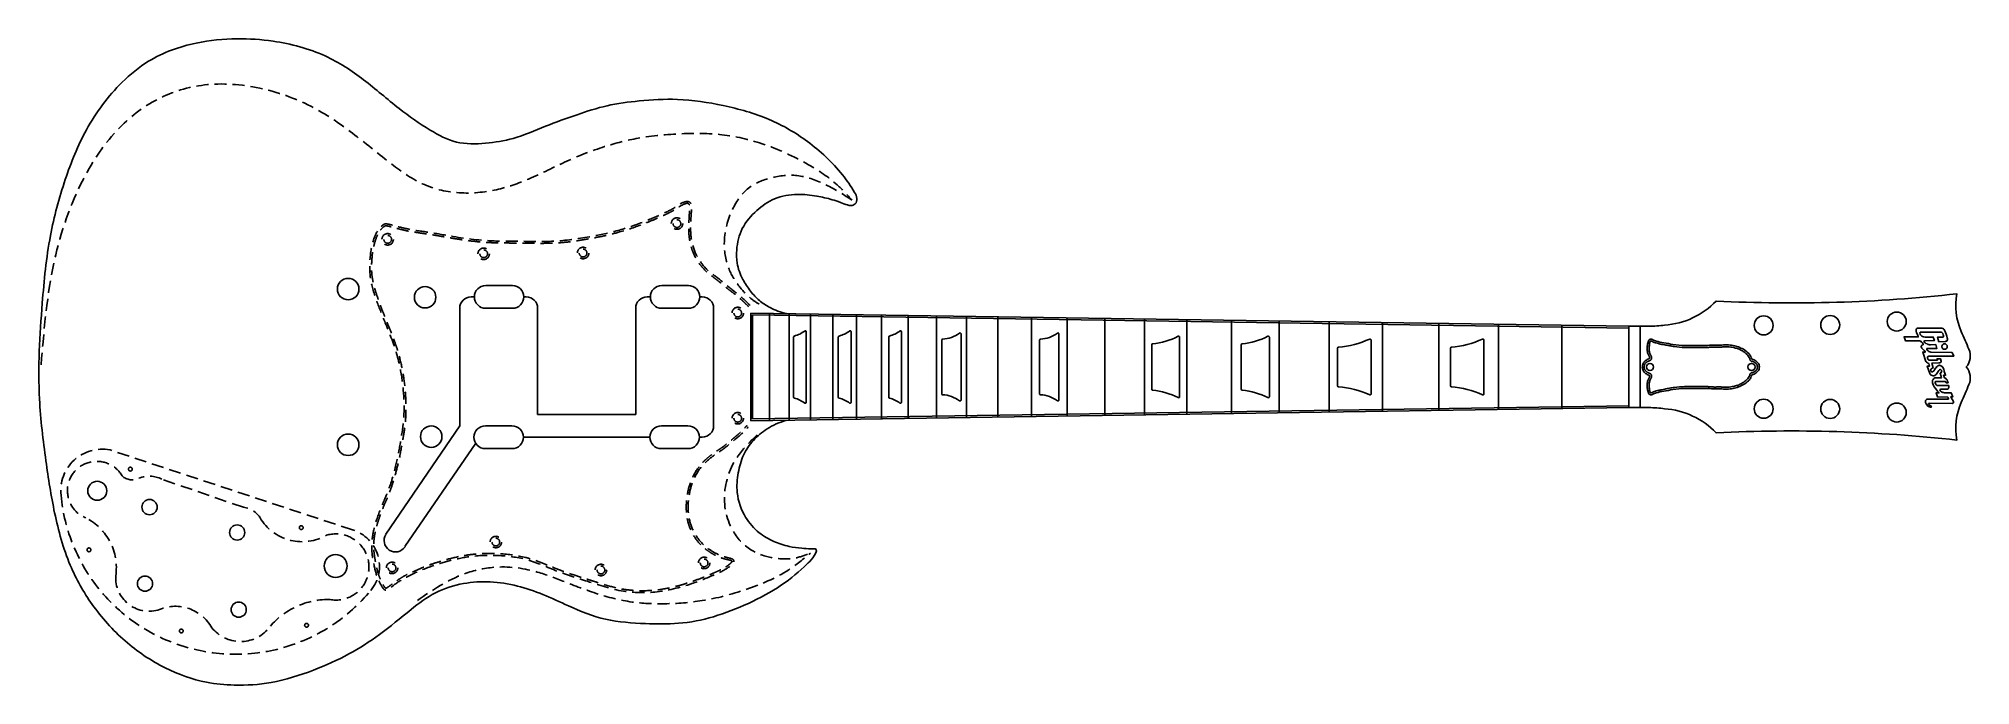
# Model space of a CAD drawing. Extents: x 34 to 1051, y 46 to 386.
import ezdxf

# ---------------------------------------------------------------- set-up
doc = ezdxf.new("R2010")
doc.units = 0
doc.linetypes.add('HIDDEN', pattern=[9.525, 6.35, -3.175])
doc.layers.get('0').update_dxf_attribs({"linetype": 'CONTINUOUS'})

msp = doc.modelspace()

# ---------------------------------------------------------------- linework, layer by layer
for p, q in [((283.4, 256.3), (269.4, 256.3)), ((376, 256.3), (362, 256.3)), ((255.7, 244.3), (255.7, 182.4)), ((263.4, 250.3), (261.7, 250.3)), ((263.4, 250.3), (263.4, 250.3)), ((283.4, 244.3), (269.4, 244.3)), ((290.7, 250.3), (289.4, 250.3)), ((296.7, 188.4), (296.7, 244.3)), ((348.3, 244.3), (348.3, 188.4)), ((356, 250.3), (354.3, 250.3)), ((356, 250.3), (356, 250.3)), ((376, 244.3), (362, 244.3)), ((383.3, 250.3), (382, 250.3)), ((389.3, 182.4), (389.3, 244.3)), ((870.9, 234.8), (408.8, 241.8)), ((408.8, 241.8), (408.8, 185)), ((870.9, 233.8), (409.8, 240.8)), ((409.8, 240.8), (409.8, 186)), ((418.7, 241.7), (418.7, 185.1)), ((429.1, 241.5), (429.1, 185.3)), ((440.3, 241.3), (440.3, 185.4)), ((452, 241.2), (452, 185.6)), ((464.5, 241), (464.5, 185.8)), ((477.7, 240.8), (477.7, 186)), ((491.7, 240.6), (491.7, 186.2)), ((506.6, 240.3), (506.6, 186.4)), ((522.3, 240.1), (522.3, 186.7)), ((538.9, 239.8), (538.9, 186.9)), ((556.6, 239.6), (556.6, 187.2)), ((575.3, 239.3), (575.3, 187.5)), ((595.1, 239), (595.1, 187.8)), ((616, 238.7), (616, 188.1)), ((638.3, 238.3), (638.3, 188.4)), ((661.8, 238), (661.8, 188.8)), ((686.8, 237.6), (686.8, 189.2)), ((713.2, 237.2), (713.2, 189.6)), ((741.2, 236.8), (741.2, 190)), ((770.9, 236.3), (770.9, 190.4)), ((802.3, 235.9), (802.3, 190.9)), ((835.6, 235.3), (835.6, 191.4)), ((870.9, 234.8), (870.9, 192)), ((876.9, 192), (876.9, 234.8)), ((431.4, 229.2), (431.4, 197.5)), ((438, 232), (438, 194.8)), ((454.9, 229.2), (454.9, 197.5)), ((461.6, 232), (461.6, 194.8)), ((481.4, 229.2), (481.4, 197.5)), ((488.1, 232), (488.1, 194.8)), ((509.3, 227.5), (509.3, 199.3)), ((519.5, 230.8), (519.5, 196)), ((560.8, 227.5), (560.8, 199.3)), ((571, 230.8), (571, 196)), ((619.8, 225.1), (619.8, 201.7)), ((634.5, 229.1), (634.5, 197.7)), ((666.9, 225.1), (666.9, 201.7)), ((681.7, 229.1), (681.7, 197.7)), ((735.2, 227.6), (735.2, 199.2)), ((794.6, 227.6), (794.6, 199.2)), ((717.6, 223.3), (717.6, 203.5)), ((777, 223.3), (777, 203.5)), ((348.3, 188.4), (296.7, 188.4)), ((408.8, 185), (870.9, 192)), ((409.8, 186), (870.9, 193)), ((255.7, 182.4), (216.8, 125.3)), ((264.1, 173.3), (226.9, 118.8)), ((263.2, 176.4), (263.2, 176.4)), ((269.2, 182.4), (283.2, 182.4)), ((289.2, 176.4), (355.8, 176.4)), ((289.2, 176.4), (290.7, 176.4)), ((355.8, 176.4), (355.8, 176.4)), ((355.8, 176.4), (355.8, 176.4)), ((361.8, 182.4), (375.8, 182.4)), ((381.8, 176.4), (383.3, 176.4)), ((269.2, 170.4), (283.2, 170.4)), ((361.8, 170.4), (375.8, 170.4)), ((218.6, 117), (218.6, 117))]:
    msp.add_line(p, q)
at = {"color": 9, "linetype": 'HIDDEN'}
msp.add_line((408.8, 186), (408.8, 240.8), dxfattribs=at)
msp.add_lwpolyline([(870.9, 234.8), (870.9, 213.4), (870.9, 192), (881.3, 192, -0.029992), (889.7, 191.4, -0.185892), (916.8, 178.7, -0.040005), (1043.5, 174.9, -0.147307), (1045.7, 194.7, 0.003162), (1049.8, 204.1, 0.287167), (1048.4, 213.4, 0.287167), (1049.8, 222.7, 0.003162), (1045.7, 232.1, -0.147307), (1043.5, 251.9, -0.040005), (916.8, 248.1, -0.185892), (889.7, 235.4, -0.029992), (881.3, 234.8)], format="xyb", close=True)
for points in [[(1022.8, 233.8), (1035.6, 233.8), (1036, 233.6), (1036.4, 233.4), (1036.7, 233.1), (1037, 232.7), (1037.5, 231.6), (1037.9, 230.6), (1038.2, 229.7), (1038.4, 228.7), (1038.5, 228.2), (1038.5, 227.8), (1038.4, 227.3), (1038.1, 226.9), (1037.9, 226.9), (1037.5, 226.8), (1034, 226.7), (1033.3, 229.1), (1035.7, 229.1), (1036, 229.1), (1036.2, 229.1), (1036.3, 229.2), (1036.4, 229.3), (1036.5, 229.6), (1036.4, 229.8), (1036.3, 230.4), (1036, 231), (1035.8, 231.4), (1035.6, 231.6), (1035.3, 231.7), (1035.1, 231.8), (1024.5, 231.8), (1024.3, 231.8), (1024.1, 231.6), (1024, 231.4), (1024, 231.3), (1024.1, 230.7), (1024.3, 230.3), (1024.6, 229.9), (1025, 229.6), (1025.4, 229.4), (1025.9, 229.3), (1026.7, 229.1), (1027.6, 229.1), (1031, 229.1), (1031.6, 227.3), (1026.7, 227.2), (1026.5, 227.2), (1026.4, 227.1), (1026.2, 227), (1026.2, 226.9), (1026.3, 226.5), (1026.7, 226.1), (1027.1, 225.8), (1027.9, 225.5), (1028.2, 225.3), (1028.7, 225.2), (1029.1, 225.1), (1029.6, 225.1), (1032.3, 225.2), (1033, 223.2), (1028.1, 223.2), (1027.9, 223.2), (1027.7, 223.1), (1027.6, 223), (1027.6, 222.8), (1027.6, 222.5), (1027.9, 222.2), (1028.3, 221.9), (1028.7, 221.5), (1029.3, 221.3), (1029.8, 221.2), (1040.9, 221.1), (1041.8, 219), (1028.5, 219), (1028.4, 218.9), (1028.2, 218.9), (1028.1, 218.8), (1028, 218.7), (1028, 218.4), (1028, 218), (1028.2, 217.6), (1028.4, 217.3), (1028.6, 217.1), (1028.9, 217), (1032.9, 217), (1033.2, 217), (1033.3, 217.2), (1033.2, 217.4), (1033, 217.7), (1034.8, 217.7), (1035.2, 216.5), (1035.2, 216.3), (1035.2, 216.1), (1035.1, 215.9), (1034.9, 215.8), (1034.4, 215.6), (1034, 215.5), (1030.3, 215.4), (1030.9, 212.9), (1030.5, 212.8), (1030.1, 212.5), (1029.9, 212.4), (1029.8, 212.2), (1029.7, 212), (1029.7, 211.6), (1029.8, 211.3), (1030, 211), (1030.2, 210.9), (1030.3, 210.8), (1030.6, 210.8), (1030.7, 210.9), (1031.1, 211.1), (1031.3, 211.2), (1031.7, 211.9), (1032.2, 212.7), (1032.5, 213), (1032.8, 213.4), (1033.1, 213.7), (1033.4, 214), (1033.8, 214.1), (1034, 214.2), (1034.3, 214.3), (1034.6, 214.2), (1035.1, 214), (1035.7, 213.7), (1036.1, 213.2), (1036.4, 212.6), (1036.6, 212), (1036.7, 211.3), (1036.7, 210.7), (1037, 210.7), (1037.5, 209), (1036.5, 209), (1036.9, 207.6), (1037.4, 207.5), (1037.7, 207.2), (1038, 206.9), (1038.3, 206.7), (1038.6, 205.9), (1038.8, 205.1), (1037.9, 205.1), (1037.7, 205.4), (1037.6, 205.6), (1037.4, 205.8), (1037.2, 205.8), (1032.8, 205.8), (1032.5, 205.8), (1032.4, 205.8), (1032.2, 205.7), (1032.1, 205.5), (1032.1, 205.2), (1032.1, 204.8), (1032.3, 204.4), (1032.5, 204), (1032.8, 203.8), (1033, 203.7), (1039.2, 203.6), (1039.2, 203.1), (1039.2, 202.4), (1039, 202.2), (1038.8, 201.9), (1038.6, 201.7), (1038.2, 201.7), (1034.8, 201.7), (1034.7, 201.6), (1034.6, 201.6), (1034.5, 201.4), (1034.5, 201.3), (1034.6, 201), (1034.8, 200.7), (1035.3, 200.3), (1036, 200), (1036.4, 199.9), (1036.9, 199.8), (1037.4, 199.7), (1037.9, 199.7), (1040.5, 199.7), (1041.3, 197.6), (1040.2, 197.6), (1040.8, 196.6), (1041.5, 195.5), (1041.7, 195.1), (1041.8, 194.6), (1041.7, 194.5), (1041.5, 194.3), (1041.3, 194.3), (1041, 194.2), (1029.1, 194.3), (1028.8, 194.2), (1028.6, 194.1), (1028.5, 193.9), (1028.6, 193.7), (1028.8, 193.5), (1029.1, 193.3), (1029.4, 193.1), (1029.8, 193), (1030.1, 192.3), (1029.6, 192.3), (1029.1, 192.4), (1028.6, 192.6), (1028.2, 192.8), (1027.9, 193.2), (1027.6, 193.5), (1027.3, 193.9), (1027.1, 194.3), (1027, 194.7), (1026.9, 195.1), (1026.9, 195.4), (1027, 195.7), (1027.2, 196), (1027.5, 196.2), (1027.9, 196.4), (1028.3, 196.4), (1038.1, 196.4), (1038.6, 196.4), (1038.8, 196.4), (1039, 196.5), (1039.1, 196.7), (1038.9, 197.1), (1038.7, 197.5), (1033.2, 197.6), (1032.5, 199.7), (1034.1, 199.7), (1033.2, 200.6), (1032.3, 201.8), (1031.5, 202.9), (1031, 204), (1030.8, 204.5), (1030.7, 205.1), (1030.7, 205.7), (1030.7, 206.4), (1030.9, 206.8), (1031.2, 207.2), (1031.5, 207.4), (1031.6, 207.6), (1032, 207.6), (1032.2, 207.6), (1035.3, 207.6), (1034.6, 210.1), (1034.8, 210.3), (1035.2, 210.4), (1035.3, 210.7), (1035.4, 211), (1035.5, 211.3), (1035.4, 211.6), (1035.2, 211.7), (1035, 211.9), (1034.8, 212), (1034.5, 212), (1034.3, 211.9), (1034, 211.6), (1032.5, 209.4), (1032.1, 209), (1031.8, 208.9), (1031.4, 208.8), (1031, 208.8), (1030.5, 208.9), (1030, 209), (1029.8, 209.1), (1029.5, 209.4), (1029.4, 209.6), (1029.2, 209.9), (1027.9, 213.9), (1029.1, 213.9), (1028.7, 215.2), (1028.2, 215.4), (1027.8, 215.7), (1027.5, 215.9), (1027.1, 216.3), (1025.5, 221.2), (1026.7, 221.2), (1026.8, 221.2), (1026.8, 221.4), (1026.7, 221.5), (1026.7, 221.7), (1026.2, 222.1), (1025.8, 222.6), (1025.4, 223), (1025, 223.3), (1024.8, 223.7), (1024.6, 224), (1024.6, 224.2), (1024.6, 224.3), (1024.7, 224.4), (1024.8, 224.6), (1025.1, 224.8), (1025.7, 225), (1025.8, 225.1), (1025.8, 225.1), (1025.8, 225.2), (1025.8, 225.4), (1025.6, 225.7), (1025.3, 226.1), (1024.9, 226.5), (1024.5, 226.9), (1024.1, 227), (1023.9, 227.1), (1016.5, 227.1), (1015.7, 229.3), (1023.1, 229.2), (1023.1, 229.3), (1023.1, 229.5), (1023.1, 229.7), (1022.9, 230), (1022.5, 230.8), (1022.2, 231.4), (1022, 232.2), (1022, 232.8), (1022, 233.2), (1022.2, 233.5), (1022.3, 233.6), (1022.4, 233.7), (1022.7, 233.8), (1022.8, 233.8)], [(1035.6, 224.2), (1035.6, 223.9), (1035.7, 223.6), (1035.8, 223.3), (1036, 223.2), (1036.1, 223), (1036.4, 222.8), (1036.7, 222.8), (1037, 222.8), (1037.3, 222.8), (1037.5, 222.8), (1037.8, 223), (1038, 223.2), (1038.2, 223.3), (1038.3, 223.6), (1038.4, 223.9), (1038.4, 224.2), (1038.4, 224.4), (1038.3, 224.7), (1038.2, 224.9), (1038, 225.1), (1037.8, 225.3), (1037.5, 225.5), (1037.3, 225.5), (1037, 225.5), (1036.7, 225.5), (1036.4, 225.5), (1036.1, 225.3), (1036, 225.1), (1035.8, 224.9), (1035.7, 224.7), (1035.6, 224.4), (1035.6, 224.2), (1035.6, 224.2)]]:
    msp.add_lwpolyline(points)
for points in [[(208.9, 95.7, 0.533871), (199.3, 127.6), (71.7, 169.7, 0.505036), (45.9, 145.8, 0.66962)], [(74.7, 103.4, 0.507994), (96.8, 85.3, -0.381709), (124.7, 76.9, 0.472781), (154.3, 74.8, -0.23395), (186.9, 91, 1.281917), (185.6, 124.8, -0.394447), (151.3, 132.9, 0.256175), (141.9, 139.5), (98.9, 154.3, 0.221133), (86.9, 154.8, -0.320161), (78.1, 156, 1.4024), (59, 133.9, -0.321891)]]:
    msp.add_lwpolyline(points, format="xyb", close=True, dxfattribs=at)
for centre, radius in [((370, 288.9), 3.02), ((370, 288.9), 2.02), ((217.8, 280.6), 3.02), ((217.8, 280.6), 2.02), ((268.3, 273), 3.02), ((268.3, 273), 2.02), ((320.6, 273.4), 3.02), ((320.6, 273.4), 2.02), ((402, 241.8), 3.02), ((402, 241.8), 2.02), ((402, 186.4), 3.02), ((402, 186.4), 2.02), ((82.4, 159.6), 1), ((172.3, 128.8), 1), ((274.7, 121.2), 3.02), ((274.7, 121.2), 2.02), ((60.6, 117.1), 1), ((384.3, 110.2), 3.02), ((384.3, 110.2), 2.02), ((220.1, 107.6), 3.02), ((220.1, 107.6), 2.02), ((330, 106.5), 3.02), ((330, 106.5), 2.02), ((109.2, 74.4), 1), ((175.1, 77.4), 1)]:
    msp.add_circle(centre, radius, dxfattribs=at)
for centre, radius in [((197, 254.4), 5.65), ((237.5, 250.1), 5.65), ((941.8, 235.3), 5), ((976.8, 235.5), 5), ((1011.8, 237.3), 5), ((882, 213.4), 1.87), ((935.4, 213.4), 1.87), ((941.8, 191.4), 5), ((976.8, 191.3), 5), ((1011.8, 189.4), 5), ((197, 172.4), 5.65), ((240.7, 176.7), 5.65), ((65, 148.2), 5), ((92.5, 139.6), 4), ((138.6, 126.2), 4), ((190.4, 108.6), 6), ((90.1, 99.3), 4), ((139.4, 85.6), 4)]:
    msp.add_circle(centre, radius)
for centre, radius, start, end in [((269.4, 250.3), 6, 90, 180), ((283.4, 250.3), 6, 0, 90), ((362, 250.3), 6, 90, 180), ((376, 250.3), 6, 0, 90), ((261.7, 244.3), 6, 90, 180), ((269.4, 250.3), 6, 180, 270), ((283.4, 250.3), 6, 270, 0), ((290.7, 244.3), 6, 0, 90), ((354.3, 244.3), 6, 90, 180), ((362, 250.3), 6, 180, 270), ((376, 250.3), 6, 270, 0), ((383.3, 244.3), 6, 0, 90), ((431.9, 229.2), 0.5, 105.165, 180), ((427.4, 245.6), 16.5, 285.165, 306.4461), ((437.5, 232), 0.5, 0, 126.4461), ((455.4, 229.2), 0.5, 105.165, 180), ((451, 245.6), 16.5, 285.165, 306.4461), ((461.1, 232), 0.5, 0, 126.4461), ((481.9, 229.2), 0.5, 105.165, 180), ((477.5, 245.6), 16.5, 285.165, 306.4461), ((487.6, 232), 0.5, 0, 126.4461), ((509.8, 227.5), 0.5, 92.9051, 180), ((508.9, 244.5), 16.5, 272.9051, 306.4461), ((519, 230.8), 0.5, 0, 126.4461), ((561.3, 227.5), 0.5, 92.9051, 180), ((560.4, 244.5), 16.5, 272.9051, 306.4461), ((570.5, 230.8), 0.5, 0, 126.4461), ((620.3, 225.1), 0.5, 95.0113, 180), ((617, 262.1), 36.6, 275.0113, 297.2732), ((634, 229.1), 0.5, 0, 117.2732), ((667.4, 225.1), 0.5, 95.0113, 180), ((664.2, 262.1), 36.6, 275.0113, 297.2732), ((681.2, 229.1), 0.5, 0, 117.2732), ((718.1, 223.3), 0.5, 94.4586, 180), ((714.2, 272.8), 49.1, 274.4586, 294.4537), ((734.7, 227.6), 0.5, 0, 114.4537), ((777.5, 223.3), 0.5, 94.4586, 180), ((773.6, 272.8), 49.1, 274.4586, 294.4537), ((794.1, 227.6), 0.5, 0, 114.4537), ((718.1, 203.5), 0.5, 180, 265.5414), ((777.5, 203.5), 0.5, 180, 265.5414), ((431.9, 197.5), 0.5, 180, 254.835), ((427.4, 181.1), 16.5, 53.5539, 74.835), ((437.5, 194.8), 0.5, 233.5539, 0), ((455.4, 197.5), 0.5, 180, 254.835), ((451, 181.1), 16.5, 53.5539, 74.835), ((461.1, 194.8), 0.5, 233.5539, 0), ((481.9, 197.5), 0.5, 180, 254.835), ((477.5, 181.1), 16.5, 53.5539, 74.835), ((487.6, 194.8), 0.5, 233.5539, 0), ((509.8, 199.3), 0.5, 180, 267.0949), ((508.9, 182.3), 16.5, 53.5539, 87.0949), ((519, 196), 0.5, 233.5539, 0), ((561.3, 199.3), 0.5, 180, 267.0949), ((560.4, 182.3), 16.5, 53.5539, 87.0949), ((570.5, 196), 0.5, 233.5539, 0), ((620.3, 201.7), 0.5, 180, 264.9887), ((617, 164.7), 36.6, 62.7268, 84.9887), ((634, 197.7), 0.5, 242.7268, 0), ((667.4, 201.7), 0.5, 180, 264.9887), ((664.2, 164.7), 36.6, 62.7268, 84.9887), ((681.2, 197.7), 0.5, 242.7268, 0), ((714.2, 154), 49.1, 65.5463, 85.5414), ((734.7, 199.2), 0.5, 245.5463, 0), ((773.6, 154), 49.1, 65.5463, 85.5414), ((794.1, 199.2), 0.5, 245.5463, 0), ((435.7, 151.3), 35, 103.7615, 103.8209), ((269.2, 176.4), 6, 90, 180), ((269.2, 176.4), 6, 180, 270), ((283.2, 176.4), 6, 0, 90), ((283.2, 176.4), 6, 270, 0), ((290.7, 182.4), 6, 270, 270.0136), ((361.8, 176.4), 6, 90, 180), ((361.8, 176.4), 6, 180, 270), ((375.8, 176.4), 6, 0, 90), ((375.8, 176.4), 6, 270, 0), ((383.3, 182.4), 6, 270, 0), ((221.9, 122), 6, 147.065, 237.065), ((221.9, 122), 6, 237.065, 327.065)]:
    msp.add_arc(centre, radius, start, end)
for points, knots in [([(427.4, 185.2), (423.9, 184.3), (417.6, 181.5), (410, 175), (404.5, 167.1), (401.9, 157.5), (401, 146.1), (405, 134.7), (412.4, 126.1), (420.7, 121.3), (428.3, 118.8), (435.2, 117.9), (439.4, 117.6), (444.7, 117.9), (441.3, 112.4), (435.8, 107), (424.5, 97.3), (407.8, 88.7), (389.7, 81.4), (371.3, 77.8), (352.2, 78.2), (332.3, 79.4), (314.6, 86.6), (299.8, 93.8), (286, 98.4), (271.9, 100.8), (257.1, 99.8), (242.5, 95.3), (228.5, 84.6), (214.3, 72.6), (197.2, 61.6), (178.1, 53.1), (157.9, 46.6), (138.6, 45.4), (119.6, 47.2), (99.6, 54.4), (78.8, 68.4), (62, 87.3), (49.1, 110.1), (42.1, 136.2), (37.6, 165.5), (34.1, 194), (34.2, 221.8), (36.2, 250.5), (39.1, 281), (47.4, 311.6), (58.6, 339.7), (74.2, 360.8), (93.9, 377), (115.2, 384.6), (137.7, 386.8), (160.7, 385.2), (184.1, 379.1), (205.6, 365), (222.5, 350), (238.6, 338.7), (253.7, 330.5), (269.2, 330.9), (285.1, 333.4), (300.6, 340.3), (317, 346.2), (333.3, 351.5), (351.1, 353.8), (371.7, 355), (394.7, 351.5), (418.3, 344.9), (439.8, 332.5), (454.5, 318.6), (462.2, 307.7), (465.1, 302.4), (464.2, 299.1), (461.7, 298.1), (459, 298.9), (455.8, 300.2), (450.5, 301.9), (443, 303.7), (432.8, 304.7), (421.3, 302.9), (411.5, 295.9), (403.6, 286.9), (401.2, 276.6), (401.3, 267.3), (404.2, 259.9), (408.4, 253.4), (413.4, 248), (419.2, 244.3), (424.6, 242.2), (427.7, 241.5)], [0, 0, 0, 0, 15.442616, 28.753186, 41.752494, 55.311459, 70.085531, 89.285613, 104.490125, 116.966541, 128.945189, 138.384159, 145.189829, 148.914347, 155.569823, 162.039593, 186.219818, 214.288201, 241.989659, 268.28462, 292.587706, 322.237903, 351.393503, 372.258259, 391.975672, 412.315825, 432.145991, 453.856297, 475.82384, 505.570942, 532.261093, 561.101337, 593.81802, 621.042346, 641.58733, 673.92367, 709.722571, 746.037573, 779.232265, 819.551006, 858.703444, 904.597944, 940.005905, 975.618152, 1025.920767, 1068.874612, 1108.863685, 1152.72678, 1177.704926, 1215.490729, 1245.843121, 1272.542902, 1312.555544, 1345.961313, 1379.839377, 1407.690823, 1428.998007, 1450.460213, 1471.236639, 1496.699679, 1521.573875, 1544.690788, 1568.773122, 1596.960457, 1631.259855, 1666.577273, 1699.302503, 1734.996053, 1750.820414, 1755.733213, 1759.837979, 1763.342838, 1765.840513, 1771.422995, 1777.880241, 1789.446014, 1803.907044, 1820.989377, 1836.703674, 1853.881089, 1870.151237, 1879.884433, 1892.721985, 1903.139601, 1912.714132, 1922.713884, 1935.366162, 1935.366162, 1935.366162, 1935.366162]), ([(939.6, 213.4), (939.5, 214.1), (939.2, 215.6), (937.6, 216.6), (936.5, 217.4), (935.7, 217.2), (935.4, 218), (935, 219.1), (933.6, 221), (931.3, 222.7), (928.6, 224), (925.6, 224.8), (922.4, 225.2), (918.9, 224.8), (915.2, 225), (911.4, 224.6), (907.9, 224.7), (904.2, 224.7), (899.6, 224.6), (894.5, 225.1), (889.5, 226.1), (885.9, 226.7), (883.7, 227.6), (882.6, 228.2), (881.6, 228), (880.9, 226.7), (880.6, 224.8), (880.4, 222.6), (880.7, 220.7), (881.4, 219.4), (881.8, 218.6), (881.7, 218.2), (881.8, 217.8), (881.2, 217.6), (880.5, 217.3), (879.6, 216.8), (878.9, 216), (878.1, 215), (878, 214), (877.9, 213.4)], [0.051868, 0.051868, 0.051868, 0.051868, 2.33139, 4.571089, 5.866167, 6.536602, 6.830771, 8.247742, 10.510895, 14.167403, 17.22595, 20.224294, 23.796116, 27.47989, 31.424273, 35.902312, 39.452256, 42.870721, 47.60398, 54.210788, 59.420545, 63.727518, 65.851848, 66.97531, 67.645745, 68.961156, 71.387207, 73.627854, 76.028837, 77.618473, 78.326958, 78.721685, 78.984836, 79.458999, 80.46043, 81.520642, 82.636691, 83.768267, 85.72869, 85.72869, 85.72869, 85.72869]), ([(882.3, 227.1), (882.3, 227.1), (882.3, 227.1), (882.3, 227), (882.3, 227), (882.2, 226.9), (882.1, 226.8), (882, 226.6), (882, 226.5), (881.9, 226.3), (881.9, 226.2), (881.8, 225.8), (881.8, 225.6), (881.7, 225.2), (881.7, 224.9), (881.6, 224.3), (881.6, 223.9), (881.5, 223.2), (881.5, 222.8), (881.6, 222.1), (881.6, 221.7), (881.7, 221.2), (881.8, 221), (881.9, 220.6), (882, 220.3), (882.2, 220), (882.2, 219.8), (882.3, 219.7), (882.4, 219.6), (882.4, 219.5), (882.5, 219.5), (882.5, 219.3), (882.6, 219.2), (882.7, 219), (882.7, 218.9), (882.7, 218.7), (882.7, 218.6), (882.8, 218.5), (882.8, 218.5), (882.8, 218.3), (882.7, 218.3), (882.7, 218.2), (882.7, 218.2), (882.7, 218.2)], [67.716935, 67.716935, 67.716935, 67.716935, 68.065274, 68.065274, 68.413613, 68.413613, 68.905037, 68.905037, 69.314657, 69.314657, 69.724277, 69.724277, 70.543517, 70.543517, 71.333415, 71.333415, 72.636759, 72.636759, 73.940103, 73.940103, 75.243448, 75.243448, 75.933033, 75.933033, 77.028342, 77.028342, 77.439516, 77.439516, 77.638352, 77.638352, 77.837189, 77.837189, 78.058244, 78.058244, 78.25712, 78.25712, 78.337964, 78.337964, 78.418809, 78.418809, 78.580497, 78.580497, 78.702173, 78.702173, 78.702173, 78.702173]), ([(938.6, 213.2), (938.5, 213.4), (938.5, 213.6), (938.4, 214.1), (938.4, 214.3), (938.3, 214.5), (938.3, 214.6), (938.2, 214.8), (938.1, 214.9), (938, 215.1), (937.9, 215.2), (937.5, 215.5), (937.2, 215.7), (936.8, 216), (936.7, 216), (936.6, 216.1), (936.5, 216.1), (936.4, 216.2), (936.3, 216.2), (936.2, 216.3), (936.2, 216.3), (936.2, 216.3), (936.2, 216.3), (936.1, 216.3), (936.1, 216.3), (936, 216.3), (935.9, 216.3), (935.7, 216.3), (935.5, 216.3), (935.3, 216.4), (935.2, 216.5), (935, 216.6), (934.9, 216.7), (934.8, 216.9), (934.8, 216.9), (934.6, 217.1), (934.6, 217.2), (934.6, 217.3), (934.6, 217.3), (934.5, 217.4), (934.5, 217.4), (934.5, 217.5), (934.5, 217.6), (934.4, 217.7), (934.4, 217.9), (934.3, 218.1), (934.2, 218.3), (934, 218.8), (933.7, 219.1), (933.1, 219.8), (932.8, 220.2), (932.1, 220.8), (931.8, 221.1), (930.9, 221.7), (930.3, 222), (929.1, 222.6), (928.6, 222.8), (927.3, 223.3), (926.7, 223.4), (925.5, 223.7), (925, 223.8), (924, 223.9), (923.4, 224), (922.5, 224), (922.1, 224), (921.3, 224), (920.8, 224), (920, 223.9), (919.6, 223.9), (918.9, 223.9), (918.6, 223.9), (917.9, 223.9), (917.5, 223.9), (916.5, 223.9), (915.9, 223.9), (914.6, 223.9), (914, 223.8), (912.7, 223.7), (912, 223.7), (910.7, 223.6), (910, 223.6), (908.7, 223.6), (908, 223.7), (906.8, 223.7), (906.1, 223.7), (904.5, 223.7), (903.6, 223.6), (901.8, 223.6), (901, 223.6), (898.4, 223.7), (896.6, 223.9), (894, 224.3), (893.1, 224.4), (891.4, 224.7), (890.6, 224.9), (889.2, 225.1), (888.7, 225.2), (887.6, 225.4), (887, 225.5), (886.1, 225.8), (885.7, 225.9), (885, 226.1), (884.7, 226.1), (884.2, 226.3), (884, 226.4), (883.7, 226.5), (883.5, 226.6), (883.3, 226.7), (883.2, 226.8), (883, 226.9), (882.9, 226.9), (882.8, 227), (882.7, 227), (882.6, 227.1), (882.5, 227.1), (882.4, 227.1), (882.4, 227.1), (882.4, 227.1), (882.4, 227.1), (882.4, 227.1), (882.3, 227.1), (882.3, 227.1)], [0.051868, 0.051868, 0.051868, 0.051868, 0.712979, 0.712979, 1.49974, 1.49974, 2.041712, 2.041712, 2.624444, 2.624444, 3.207176, 3.207176, 4.509649, 4.509649, 4.772567, 4.772567, 5.035484, 5.035484, 5.561318, 5.561318, 5.838631, 5.838631, 5.941276, 5.941276, 6.043922, 6.043922, 6.230561, 6.230561, 6.378806, 6.378806, 6.494903, 6.494903, 6.563343, 6.563343, 6.631783, 6.631783, 6.788298, 6.788298, 6.88854, 6.88854, 6.988782, 6.988782, 7.189266, 7.189266, 7.590234, 7.590234, 8.242159, 8.242159, 9.851165, 9.851165, 11.46017, 11.46017, 13.069176, 13.069176, 15.274512, 15.274512, 17.479848, 17.479848, 19.685184, 19.685184, 21.494105, 21.494105, 23.303026, 23.303026, 24.687855, 24.687855, 26.072685, 26.072685, 27.285119, 27.285119, 28.347291, 28.347291, 29.409463, 29.409463, 31.533807, 31.533807, 33.65815, 33.65815, 35.764089, 35.764089, 37.832859, 37.832859, 39.90163, 39.90163, 41.9704, 41.9704, 45.041904, 45.041904, 47.612655, 47.612655, 53.188074, 53.188074, 55.92556, 55.92556, 58.663046, 58.663046, 60.435696, 60.435696, 62.208346, 62.208346, 63.477618, 63.477618, 64.342304, 64.342304, 64.968265, 64.968265, 65.461468, 65.461468, 65.783264, 65.783264, 66.028093, 66.028093, 66.272923, 66.272923, 66.762582, 66.762582, 67.010358, 67.010358, 67.258134, 67.258134, 67.601635, 67.601635, 67.601635, 67.601635]), ([(882.7, 218.2), (882.7, 218.2), (882.8, 218.2), (882.8, 218), (882.8, 217.9), (882.7, 217.7), (882.7, 217.6), (882.7, 217.5), (882.6, 217.4), (882.5, 217.2), (882.4, 217.1), (882.3, 217), (882.2, 216.9), (882, 216.8), (882, 216.8), (881.9, 216.7), (881.8, 216.7), (881.7, 216.7), (881.7, 216.7), (881.6, 216.7), (881.6, 216.7), (881.5, 216.6), (881.5, 216.6), (881.3, 216.5), (881.2, 216.5), (881, 216.4), (880.8, 216.3), (880.6, 216.2), (880.5, 216.1), (880.3, 216), (880.2, 216), (880, 215.8), (879.9, 215.7), (879.7, 215.4), (879.6, 215.3), (879.5, 215.2), (879.4, 215.1), (879.3, 214.9), (879.3, 214.8), (879.2, 214.7), (879.2, 214.7), (879.1, 214.6), (879.1, 214.5), (879.1, 214.3), (879, 214.2), (879, 213.8), (879, 213.6), (878.9, 213.3)], [78.729596, 78.729596, 78.729596, 78.729596, 78.8382, 78.8382, 78.946804, 78.946804, 78.98965, 78.98965, 79.032497, 79.032497, 79.125953, 79.125953, 79.21941, 79.21941, 79.312866, 79.312866, 79.440286, 79.440286, 79.536626, 79.536626, 79.632966, 79.632966, 79.825646, 79.825646, 80.211005, 80.211005, 80.777214, 80.777214, 81.343422, 81.343422, 81.718301, 81.718301, 82.442284, 82.442284, 82.860689, 82.860689, 83.279093, 83.279093, 83.666784, 83.666784, 83.9737, 83.9737, 84.280615, 84.280615, 84.894445, 84.894445, 85.72869, 85.72869, 85.72869, 85.72869]), ([(882.7, 208.6), (882.7, 208.6), (882.8, 208.6), (882.8, 208.7), (882.8, 208.9), (882.7, 209.1), (882.7, 209.1), (882.7, 209.3), (882.6, 209.4), (882.5, 209.5), (882.4, 209.6), (882.3, 209.8), (882.2, 209.9), (882, 209.9), (882, 210), (881.9, 210), (881.8, 210), (881.7, 210.1), (881.7, 210.1), (881.6, 210.1), (881.6, 210.1), (881.5, 210.1), (881.5, 210.2), (881.3, 210.2), (881.2, 210.3), (881, 210.4), (880.8, 210.4), (880.6, 210.6), (880.5, 210.7), (880.3, 210.8), (880.2, 210.8), (880, 211), (879.9, 211.1), (879.7, 211.3), (879.6, 211.4), (879.5, 211.6), (879.4, 211.7), (879.3, 211.9), (879.3, 211.9), (879.2, 212), (879.2, 212.1), (879.1, 212.2), (879.1, 212.2), (879.1, 212.4), (879, 212.6), (879, 212.9), (879, 213.2), (878.9, 213.5)], [78.729596, 78.729596, 78.729596, 78.729596, 78.8382, 78.8382, 78.946804, 78.946804, 78.98965, 78.98965, 79.032497, 79.032497, 79.125953, 79.125953, 79.21941, 79.21941, 79.312866, 79.312866, 79.440286, 79.440286, 79.536626, 79.536626, 79.632966, 79.632966, 79.825646, 79.825646, 80.211005, 80.211005, 80.777214, 80.777214, 81.343422, 81.343422, 81.718301, 81.718301, 82.442284, 82.442284, 82.860689, 82.860689, 83.279093, 83.279093, 83.666784, 83.666784, 83.9737, 83.9737, 84.280615, 84.280615, 84.894445, 84.894445, 85.72869, 85.72869, 85.72869, 85.72869]), ([(938.6, 213.5), (938.5, 213.3), (938.5, 213.1), (938.4, 212.7), (938.4, 212.5), (938.3, 212.2), (938.3, 212.1), (938.2, 211.9), (938.1, 211.9), (938, 211.7), (937.9, 211.6), (937.5, 211.3), (937.2, 211.1), (936.8, 210.8), (936.7, 210.8), (936.6, 210.7), (936.5, 210.6), (936.4, 210.6), (936.3, 210.5), (936.2, 210.5), (936.2, 210.5), (936.2, 210.5), (936.2, 210.5), (936.1, 210.5), (936.1, 210.5), (936, 210.5), (935.9, 210.5), (935.7, 210.5), (935.5, 210.4), (935.3, 210.3), (935.2, 210.3), (935, 210.1), (934.9, 210), (934.8, 209.9), (934.8, 209.8), (934.6, 209.7), (934.6, 209.6), (934.6, 209.5), (934.6, 209.4), (934.5, 209.4), (934.5, 209.3), (934.5, 209.3), (934.5, 209.2), (934.4, 209), (934.4, 208.9), (934.3, 208.6), (934.2, 208.5), (934, 208), (933.7, 207.6), (933.1, 206.9), (932.8, 206.6), (932.1, 206), (931.8, 205.7), (930.9, 205.1), (930.3, 204.8), (929.1, 204.2), (928.6, 203.9), (927.3, 203.5), (926.7, 203.3), (925.5, 203.1), (925, 203), (924, 202.8), (923.4, 202.8), (922.5, 202.7), (922.1, 202.7), (921.3, 202.8), (920.8, 202.8), (920, 202.8), (919.6, 202.8), (918.9, 202.9), (918.6, 202.9), (917.9, 202.9), (917.5, 202.9), (916.5, 202.8), (915.9, 202.8), (914.6, 202.9), (914, 202.9), (912.7, 203), (912, 203.1), (910.7, 203.1), (910, 203.1), (908.7, 203.1), (908, 203.1), (906.8, 203.1), (906.1, 203.1), (904.5, 203.1), (903.6, 203.1), (901.8, 203.1), (901, 203.1), (898.4, 203), (896.6, 202.9), (894, 202.5), (893.1, 202.4), (891.4, 202.1), (890.6, 201.9), (889.2, 201.6), (888.7, 201.5), (887.6, 201.3), (887, 201.2), (886.1, 201), (885.7, 200.9), (885, 200.7), (884.7, 200.6), (884.2, 200.5), (884, 200.4), (883.7, 200.2), (883.5, 200.2), (883.3, 200), (883.2, 200), (883, 199.9), (882.9, 199.9), (882.8, 199.8), (882.7, 199.8), (882.6, 199.7), (882.5, 199.7), (882.4, 199.7), (882.4, 199.7), (882.4, 199.7), (882.4, 199.7), (882.4, 199.7), (882.3, 199.7), (882.3, 199.7)], [0.051868, 0.051868, 0.051868, 0.051868, 0.712979, 0.712979, 1.49974, 1.49974, 2.041712, 2.041712, 2.624444, 2.624444, 3.207176, 3.207176, 4.509649, 4.509649, 4.772567, 4.772567, 5.035484, 5.035484, 5.561318, 5.561318, 5.838631, 5.838631, 5.941276, 5.941276, 6.043922, 6.043922, 6.230561, 6.230561, 6.378806, 6.378806, 6.494903, 6.494903, 6.563343, 6.563343, 6.631783, 6.631783, 6.788298, 6.788298, 6.88854, 6.88854, 6.988782, 6.988782, 7.189266, 7.189266, 7.590234, 7.590234, 8.242159, 8.242159, 9.851165, 9.851165, 11.46017, 11.46017, 13.069176, 13.069176, 15.274512, 15.274512, 17.479848, 17.479848, 19.685184, 19.685184, 21.494105, 21.494105, 23.303026, 23.303026, 24.687855, 24.687855, 26.072685, 26.072685, 27.285119, 27.285119, 28.347291, 28.347291, 29.409463, 29.409463, 31.533807, 31.533807, 33.65815, 33.65815, 35.764089, 35.764089, 37.832859, 37.832859, 39.90163, 39.90163, 41.9704, 41.9704, 45.041905, 45.041905, 47.612655, 47.612655, 53.188076, 53.188076, 55.925561, 55.925561, 58.663047, 58.663047, 60.435697, 60.435697, 62.208348, 62.208348, 63.47762, 63.47762, 64.342303, 64.342303, 64.968266, 64.968266, 65.46147, 65.46147, 65.783265, 65.783265, 66.028095, 66.028095, 66.272925, 66.272925, 66.762585, 66.762585, 67.010361, 67.010361, 67.258136, 67.258136, 67.601635, 67.601635, 67.601635, 67.601635]), ([(939.6, 213.4), (939.5, 212.6), (939.2, 211.2), (937.6, 210.1), (936.5, 209.4), (935.7, 209.5), (935.4, 208.8), (935, 207.6), (933.6, 205.7), (931.3, 204.1), (928.6, 202.8), (925.6, 202), (922.4, 201.6), (918.9, 201.9), (915.2, 201.8), (911.4, 202.2), (907.9, 202.1), (904.2, 202.1), (899.6, 202.2), (894.5, 201.6), (889.5, 200.7), (885.9, 200), (883.7, 199.2), (882.6, 198.6), (881.6, 198.8), (880.9, 200.1), (880.6, 201.9), (880.4, 204.1), (880.7, 206.1), (881.4, 207.4), (881.8, 208.2), (881.7, 208.6), (881.8, 209), (881.2, 209.2), (880.5, 209.5), (879.6, 209.9), (878.9, 210.7), (878.1, 211.8), (878, 212.8), (877.9, 213.4)], [0.051868, 0.051868, 0.051868, 0.051868, 2.33139, 4.571089, 5.866167, 6.536602, 6.830771, 8.247742, 10.510895, 14.167403, 17.22595, 20.224294, 23.796116, 27.47989, 31.424273, 35.902312, 39.452256, 42.870721, 47.60398, 54.210788, 59.420545, 63.727518, 65.851848, 66.97531, 67.645745, 68.961156, 71.387207, 73.627854, 76.028837, 77.618473, 78.326958, 78.721685, 78.984836, 79.458999, 80.46043, 81.520642, 82.636691, 83.768267, 85.72869, 85.72869, 85.72869, 85.72869]), ([(882.3, 199.7), (882.3, 199.7), (882.3, 199.7), (882.3, 199.7), (882.3, 199.8), (882.2, 199.9), (882.1, 200), (882, 200.2), (882, 200.3), (881.9, 200.5), (881.9, 200.6), (881.8, 200.9), (881.8, 201.1), (881.7, 201.6), (881.7, 201.8), (881.6, 202.4), (881.6, 202.8), (881.5, 203.6), (881.5, 203.9), (881.6, 204.7), (881.6, 205), (881.7, 205.6), (881.8, 205.7), (881.9, 206.2), (882, 206.4), (882.2, 206.8), (882.2, 206.9), (882.3, 207.1), (882.4, 207.1), (882.4, 207.2), (882.5, 207.3), (882.5, 207.5), (882.6, 207.6), (882.7, 207.8), (882.7, 207.9), (882.7, 208.1), (882.7, 208.1), (882.8, 208.2), (882.8, 208.3), (882.8, 208.4), (882.7, 208.5), (882.7, 208.6), (882.7, 208.6), (882.7, 208.6)], [67.716935, 67.716935, 67.716935, 67.716935, 68.065274, 68.065274, 68.413613, 68.413613, 68.905037, 68.905037, 69.314657, 69.314657, 69.724277, 69.724277, 70.543517, 70.543517, 71.333415, 71.333415, 72.636759, 72.636759, 73.940103, 73.940103, 75.243448, 75.243448, 75.933033, 75.933033, 77.028342, 77.028342, 77.439516, 77.439516, 77.638353, 77.638353, 77.837189, 77.837189, 78.058244, 78.058244, 78.25712, 78.25712, 78.337964, 78.337964, 78.418809, 78.418809, 78.580498, 78.580498, 78.702173, 78.702173, 78.702173, 78.702173])]:
    msp.add_open_spline(points, degree=3, knots=knots)
for points, knots in [([(35.4, 214.6), (37, 233.1), (39.7, 266.7), (54.3, 309.4), (74, 339), (97.2, 356.5), (124.1, 363.9), (152.3, 361), (178.8, 351.3), (200.5, 336), (218.5, 320.9), (236.1, 308.4), (255.7, 304.1), (274.6, 305.9), (293.5, 312.5), (311.6, 322), (330.8, 329.5), (351.1, 334.7), (371.8, 336.5), (393.9, 336.5), (416.7, 331.2), (437, 321.8), (452.9, 311.3), (459.6, 304.1), (462.1, 301.3)], [0, 0, 0, 0, 55.469997, 100.85047, 133.848204, 160.582057, 186.252221, 215.593446, 244.10583, 270.054257, 294.676637, 314.994322, 333.787694, 353.414712, 371.288076, 393.529233, 414.745234, 432.953603, 456.007912, 477.166095, 498.81291, 525.648156, 544.140781, 555.230058, 555.230058, 555.230058, 555.230058]), ([(462.1, 301.3), (457.3, 304.4), (448.4, 310), (433.7, 315.2), (419.6, 313.7), (406.3, 308.3), (397.5, 295), (393.9, 279.7), (396.3, 265.4), (402.5, 255.6), (408.8, 249.1), (413.3, 246.4), (415.1, 245.4)], [0, 0, 0, 0, 16.920462, 31.866832, 45.474419, 58.59153, 73.71761, 91.07558, 104.941847, 115.86169, 125.395754, 131.641857, 131.641857, 131.641857, 131.641857]), ([(408.4, 245.8), (407, 247.3), (403.5, 250.8), (397.6, 255), (392.1, 260), (386.3, 263.8), (381.4, 269.6), (378, 276.8), (377, 284.7), (377.3, 291.3), (377.7, 296.1), (377.8, 299.2), (376.1, 300.8), (372.7, 300.1), (368.6, 296.9), (361.1, 293.4), (350.8, 289), (338.1, 284.8), (322.5, 281.5), (305.3, 279.1), (288.5, 279.7), (270.9, 279.5), (255.2, 281.4), (240.4, 284.3), (229.9, 285.6), (222.4, 287.4), (218.3, 288.7), (216.1, 288.8), (213.2, 286.7), (209.9, 280.6), (208.2, 270.7), (208.3, 259.2), (212, 247.9), (216, 237.8), (220.9, 226.1), (224.6, 213.6), (226.4, 199), (226.6, 185.7), (224.4, 173.1), (222.1, 160.6), (218.6, 149), (213.7, 138.2), (210.3, 128.3), (208.9, 118.3), (210.5, 109.3), (212.3, 101.9), (214.7, 97.8), (216, 96), (217.3, 95.8), (220.5, 98.1), (224.8, 101.4), (232.6, 105.3), (241.2, 108.7), (251.7, 111.9), (263.5, 114.2), (277, 114.4), (292.2, 112.4), (306.9, 105.5), (323.8, 100.3), (340.6, 94.6), (359.6, 94.2), (375.7, 98.2), (388.1, 103.2), (395.5, 106.6), (398.8, 109), (400.2, 110.7), (399.7, 112.1), (397.4, 112.9), (393.8, 113.5), (389.1, 115.9), (383.7, 119.5), (379, 125.5), (375.8, 134), (375.7, 143.3), (377.8, 152.8), (382.1, 160.8), (388.5, 166.3), (395, 170.5), (400.2, 174.9), (404.6, 178.6), (406.6, 180.8), (407.5, 181.8)], [0, 0, 0, 0, 5.971277, 14.817399, 21.578596, 28.363996, 35.441122, 44.235261, 51.836578, 59.056097, 63.979978, 66.303913, 68.152411, 70.000319, 75.978416, 83.735003, 94.738341, 109.44353, 123.817088, 142.68036, 161.248987, 174.063791, 195.671294, 208.361712, 219.387533, 227.439568, 231.373838, 232.141137, 234.064306, 241.389242, 252.53319, 263.748148, 275.560579, 287.908354, 296.519833, 313.621433, 326.786253, 340.454168, 353.332983, 365.242734, 378.578793, 389.528746, 400.650046, 409.947753, 419.272094, 427.893186, 432.502063, 433.587586, 434.370102, 436.232464, 444.660925, 451.071218, 462.157625, 472.403321, 484.036476, 498.004687, 512.915831, 529.47748, 546.245398, 565.977771, 582.404424, 602.470994, 615.186834, 622.737216, 626.535742, 627.802806, 628.795026, 630.375262, 634.623644, 640.05954, 645.940319, 654.02061, 662.377912, 672.978826, 681.323869, 691.360834, 699.508515, 706.4499, 714.52893, 719.857708, 723.658663, 723.658663, 723.658663, 723.658663]), ([(407.7, 245.1), (406.9, 246), (406, 246.8), (404.6, 248.2), (404, 248.7), (401.9, 250.6), (400.4, 251.8), (398, 253.6), (397.3, 254.1), (395.1, 255.9), (393.7, 257.2), (391.7, 258.7), (391.2, 259.1), (390.1, 259.9), (389.6, 260.3), (388, 261.6), (386.8, 262.4), (384.7, 264.3), (383.8, 265.3), (381.8, 267.7), (380.9, 269.1), (379.2, 272), (378.5, 273.5), (377.6, 276.3), (377.2, 277.5), (376.7, 279.8), (376.5, 281.1), (376.2, 284.7), (376.2, 287.1), (376.3, 290.6), (376.4, 291.7), (376.5, 293.9), (376.6, 295), (376.7, 296.3), (376.7, 296.6), (376.7, 297.1), (376.7, 297.3), (376.7, 297.6), (376.7, 297.8), (376.7, 298.2), (376.7, 298.4), (376.6, 298.7), (376.5, 298.9), (376.3, 299.1), (376.2, 299.3), (376, 299.4), (375.9, 299.5), (375.7, 299.6), (375.7, 299.6), (375.5, 299.6), (375.4, 299.6), (375.1, 299.6), (374.8, 299.5), (374.2, 299.3), (373.9, 299.2), (373.4, 299), (373.1, 298.8), (372.3, 298.4), (371.7, 298.1), (370.6, 297.4), (370.1, 297), (368.8, 296.2), (368, 295.7), (366.3, 294.8), (365.5, 294.4), (363.7, 293.5), (362.6, 293.1), (360.6, 292.2), (359.6, 291.7), (356.6, 290.4), (354.5, 289.6), (348.3, 287.1), (344.1, 285.7), (337.1, 283.7), (334.3, 283), (328.8, 281.8), (326, 281.3), (320.5, 280.3), (317.7, 279.9), (312.7, 279.2), (310.6, 279), (306.8, 278.7), (305.1, 278.6), (301.7, 278.5), (300, 278.5), (294.9, 278.5), (291.6, 278.6), (286.4, 278.6), (284.7, 278.6), (281.1, 278.7), (279.4, 278.7), (275.9, 278.7), (274.3, 278.8), (270.9, 278.9), (269.3, 279), (264.3, 279.4), (260.9, 279.8), (255.6, 280.6), (253.5, 280.9), (249.4, 281.6), (247.4, 281.9), (243.9, 282.6), (242.3, 282.8), (239.4, 283.3), (238, 283.5), (235.1, 283.9), (233.7, 284.1), (230.7, 284.6), (229.2, 284.8), (226.2, 285.5), (224.7, 285.8), (222.6, 286.4), (222, 286.5), (220.9, 286.8), (220.5, 287), (219.6, 287.2), (219.1, 287.3), (218.4, 287.5), (218.1, 287.6), (217.7, 287.6), (217.5, 287.7), (217.2, 287.7), (217, 287.7), (216.8, 287.7), (216.7, 287.7), (216.6, 287.7), (216.6, 287.7), (216.5, 287.7), (216.4, 287.7), (216.3, 287.6), (216.2, 287.5), (215.9, 287.4), (215.7, 287.3), (215.4, 287), (215.3, 286.9), (215.1, 286.7), (215, 286.6), (214.6, 286.2), (214.4, 286), (213.8, 285.2), (213.4, 284.7), (212.6, 283.3), (212.2, 282.4), (211, 279.4), (210.5, 277.3), (209.8, 273.8), (209.7, 272.4), (209.3, 268.2), (209.2, 265.3), (209.5, 261.5), (209.7, 260.3), (210.1, 258.1), (210.3, 257), (211.2, 253.8), (211.9, 251.6), (213.2, 247.9), (213.7, 246.5), (214.8, 243.5), (215.4, 242.1), (216.6, 239), (217.3, 237.4), (218.6, 234.1), (219.3, 232.5), (220.5, 229.3), (221.1, 227.7), (222.2, 224.5), (222.8, 222.9), (224.2, 218), (225, 214.7), (226.3, 208), (226.7, 204.7), (227.2, 198.7), (227.4, 196.1), (227.4, 190.9), (227.4, 188.4), (227, 183.2), (226.7, 180.7), (226, 176.4), (225.7, 174.8), (224.8, 169.8), (224.2, 166.4), (222.8, 160.4), (222.1, 157.7), (220.7, 153), (220.1, 151), (218.9, 147.7), (218.3, 146.3), (217.2, 143.5), (216.6, 142.2), (215.3, 139.1), (214.6, 137.4), (213.3, 133.9), (212.7, 132.1), (211.8, 128.8), (211.4, 127.2), (210.8, 124.1), (210.6, 122.5), (210.4, 119.9), (210.4, 118.8), (210.5, 116.8), (210.6, 115.7), (210.9, 113.5), (211.1, 112.2), (211.5, 110.1), (211.7, 109.1), (212.1, 107.3), (212.3, 106.4), (212.9, 104.3), (213.3, 103.1), (214, 101.4), (214.2, 100.9), (214.6, 100.1), (214.7, 99.8), (215.2, 98.9), (215.6, 98.3), (216.1, 97.6), (216.2, 97.5), (216.3, 97.3), (216.4, 97.2), (216.5, 97.1), (216.6, 97), (216.6, 97), (216.6, 97), (216.7, 97), (216.7, 97), (216.7, 97), (216.8, 96.9), (216.9, 96.9), (217, 96.9), (217.1, 97), (217.2, 97), (217.5, 97.2), (217.7, 97.3), (218, 97.5), (218.2, 97.6), (218.4, 97.8), (218.5, 97.9), (218.9, 98.2), (219.2, 98.4), (220, 98.9), (220.5, 99.3), (222.1, 100.4), (223.1, 101.2), (225.1, 102.5), (226.1, 103.1), (228.2, 104.2), (229.2, 104.7), (232.4, 106.2), (234.5, 107.1), (238.8, 108.8), (241, 109.6), (245.4, 111), (247.6, 111.7), (253, 113.1), (256.1, 113.8), (261.2, 114.6), (263.1, 114.8), (267, 115.1), (269, 115.2), (272.9, 115.2), (274.9, 115.2), (281.4, 114.8), (286, 114.2), (291.6, 112.8), (292.8, 112.4), (295.2, 111.6), (296.4, 111.2), (299.9, 109.9), (302.2, 108.9), (305.8, 107.5), (307, 107), (309.6, 106), (311, 105.5), (314.9, 104.1), (317.6, 103.3), (321.7, 102), (323.3, 101.5), (326.3, 100.5), (327.8, 100), (332.3, 98.6), (335.4, 97.7), (340.1, 96.6), (341.8, 96.3), (345.2, 95.9), (346.9, 95.7), (352.1, 95.4), (355.6, 95.6), (362.5, 96.3), (365.9, 97), (370.9, 98.2), (372.6, 98.7), (376.5, 99.9), (378.8, 100.7), (383.4, 102.4), (385.7, 103.3), (388.6, 104.6), (389.3, 104.9), (390.6, 105.5), (391.3, 105.8), (393.3, 106.7), (394.5, 107.4), (396, 108.3), (396.2, 108.4), (396.8, 108.8), (397, 109), (397.5, 109.4), (397.7, 109.5), (398, 109.8), (398.1, 109.9), (398.4, 110.2), (398.5, 110.3), (398.8, 110.6), (398.9, 110.7), (399, 110.9), (399, 110.9), (399, 110.9), (399, 110.9), (399, 110.9)], [0, 0, 0, 0, 4.95167, 4.95167, 8.419307, 8.419307, 16.866926, 16.866926, 20.801014, 20.801014, 28.669192, 28.669192, 31.525621, 31.525621, 34.382051, 34.382051, 40.094911, 40.094911, 45.807771, 45.807771, 52.588204, 52.588204, 59.368638, 59.368638, 64.345138, 64.345138, 69.321638, 69.321638, 79.274637, 79.274637, 83.88591, 83.88591, 88.497184, 88.497184, 89.659992, 89.659992, 90.463404, 90.463404, 91.266816, 91.266816, 92.407762, 92.407762, 93.548709, 93.548709, 94.689656, 94.689656, 95.399492, 95.399492, 96.135306, 96.135306, 96.871119, 96.871119, 98.277915, 98.277915, 99.684711, 99.684711, 101.091507, 101.091507, 103.905099, 103.905099, 106.58985, 106.58985, 110.406711, 110.406711, 114.223572, 114.223572, 118.87456, 118.87456, 123.525548, 123.525548, 132.827525, 132.827525, 151.431479, 151.431479, 163.276116, 163.276116, 175.120753, 175.120753, 186.965391, 186.965391, 195.948004, 195.948004, 203.021361, 203.021361, 210.094719, 210.094719, 224.241434, 224.241434, 231.696113, 231.696113, 239.150793, 239.150793, 246.141468, 246.141468, 253.132144, 253.132144, 267.113495, 267.113495, 275.803702, 275.803702, 284.493909, 284.493909, 291.030544, 291.030544, 297.129252, 297.129252, 303.22796, 303.22796, 309.59549, 309.59549, 315.963021, 315.963021, 318.612865, 318.612865, 320.637858, 320.637858, 322.662852, 322.662852, 323.962488, 323.962488, 324.771781, 324.771781, 325.381401, 325.381401, 325.99102, 325.99102, 326.368159, 326.368159, 326.745299, 326.745299, 327.499577, 327.499577, 328.570931, 328.570931, 329.294124, 329.294124, 330.017316, 330.017316, 331.463702, 331.463702, 334.356472, 334.356472, 338.823551, 338.823551, 348.274272, 348.274272, 354.265592, 354.265592, 366.248232, 366.248232, 371.10889, 371.10889, 375.969548, 375.969548, 385.690865, 385.690865, 392.317062, 392.317062, 398.94326, 398.94326, 406.307333, 406.307333, 413.671406, 413.671406, 420.753687, 420.753687, 427.835968, 427.835968, 442.000531, 442.000531, 456.165093, 456.165093, 466.933217, 466.933217, 477.70134, 477.70134, 488.427692, 488.427692, 495.555351, 495.555351, 509.810667, 509.810667, 521.449297, 521.449297, 530.119265, 530.119265, 536.34728, 536.34728, 542.575295, 542.575295, 550.512264, 550.512264, 558.449232, 558.449232, 565.28934, 565.28934, 572.129448, 572.129448, 576.642982, 576.642982, 581.156516, 581.156516, 586.552734, 586.552734, 590.492895, 590.492895, 594.433056, 594.433056, 599.97029, 599.97029, 602.422024, 602.422024, 603.951003, 603.951003, 607.008962, 607.008962, 607.494102, 607.494102, 608.283682, 608.283682, 608.766316, 608.766316, 609.056828, 609.056828, 609.347341, 609.347341, 609.928365, 609.928365, 610.50939, 610.50939, 611.481691, 611.481691, 612.453991, 612.453991, 613.121947, 613.121947, 613.789903, 613.789903, 615.125815, 615.125815, 617.797638, 617.797638, 623.141284, 623.141284, 627.975364, 627.975364, 632.809444, 632.809444, 642.477603, 642.477603, 652.145763, 652.145763, 661.813922, 661.813922, 675.106001, 675.106001, 683.285521, 683.285521, 691.465041, 691.465041, 699.668264, 699.668264, 718.534289, 718.534289, 723.746561, 723.746561, 728.958832, 728.958832, 739.383374, 739.383374, 745.281437, 745.281437, 751.179501, 751.179501, 762.975628, 762.975628, 769.669943, 769.669943, 776.364258, 776.364258, 789.752887, 789.752887, 797.139846, 797.139846, 804.526806, 804.526806, 819.300725, 819.300725, 834.074644, 834.074644, 841.280738, 841.280738, 851.690057, 851.690057, 862.099376, 862.099376, 865.159396, 865.159396, 868.219415, 868.219415, 874.339454, 874.339454, 875.841888, 875.841888, 877.344322, 877.344322, 878.43198, 878.43198, 879.233073, 879.233073, 880.055896, 880.055896, 880.784491, 880.784491, 881.392233, 881.392233, 881.53715, 881.53715, 881.53715, 881.53715]), ([(399, 110.9), (399, 111), (399, 111), (399, 111.1), (398.9, 111.1), (398.9, 111.2), (398.8, 111.3), (398.7, 111.3), (398.6, 111.4), (398.4, 111.5), (398.3, 111.5), (398, 111.6), (397.9, 111.7), (397.6, 111.7), (397.5, 111.8), (397.1, 111.9), (396.8, 111.9), (396, 112.1), (395.5, 112.2), (394.6, 112.5), (394.2, 112.6), (393.5, 112.8), (393.1, 112.9), (392.1, 113.3), (391.4, 113.6), (390, 114.3), (389.3, 114.7), (387.9, 115.5), (387.2, 116), (385.7, 117), (384.8, 117.6), (382.5, 119.6), (381.2, 121.1), (378.8, 124.4), (377.9, 126.2), (376.3, 129.9), (375.7, 131.8), (375, 135.7), (374.9, 137.7), (374.9, 141.1), (375, 142.6), (375.5, 146.9), (376.1, 149.7), (378, 155.2), (379.4, 157.8), (381.8, 161.1), (382.5, 162), (384, 163.6), (384.8, 164.4), (386.6, 166), (387.6, 166.7), (389.6, 168.2), (390.6, 168.9), (392.4, 170.1), (393.1, 170.6), (395, 171.9), (396.1, 172.8), (398.1, 174.4), (398.9, 175.1), (400.4, 176.4), (401, 176.9), (402.3, 178), (402.9, 178.5), (404, 179.5), (404.4, 180), (405.3, 180.9), (405.8, 181.4), (406.4, 182.1), (406.6, 182.3), (406.7, 182.5)], [882.051542, 882.051542, 882.051542, 882.051542, 882.735538, 882.735538, 883.185994, 883.185994, 883.863954, 883.863954, 884.541913, 884.541913, 885.219873, 885.219873, 885.816108, 885.816108, 886.412343, 886.412343, 887.604812, 887.604812, 889.989752, 889.989752, 891.480415, 891.480415, 892.971079, 892.971079, 895.952406, 895.952406, 899.27865, 899.27865, 902.604894, 902.604894, 906.900893, 906.900893, 914.978179, 914.978179, 923.055465, 923.055465, 931.13275, 931.13275, 939.210036, 939.210036, 945.123021, 945.123021, 956.948991, 956.948991, 968.774961, 968.774961, 973.362598, 973.362598, 977.950235, 977.950235, 983.068059, 983.068059, 988.185883, 988.185883, 991.973508, 991.973508, 998.131128, 998.131128, 1002.703783, 1002.703783, 1006.235717, 1006.235717, 1009.767652, 1009.767652, 1012.565208, 1012.565208, 1015.362763, 1015.362763, 1016.471934, 1016.471934, 1016.471934, 1016.471934]), ([(412.2, 177.6), (408.9, 174.4), (400.4, 166.3), (393.1, 148.1), (396.8, 128.7), (407.7, 116.5), (420.2, 112.3), (431.3, 111.9), (437.7, 114.4), (440.2, 115.4)], [0, 0, 0, 0, 13.760626, 35.235046, 55.550596, 69.795165, 81.956369, 94.198981, 102.302275, 102.302275, 102.302275, 102.302275]), ([(233.4, 90.5), (241.4, 95.9), (253.8, 104.2), (275.7, 109.1), (293.7, 107), (311.4, 100.1), (328.4, 93.4), (346.4, 89), (364.8, 88.4), (384.7, 89.9), (406.7, 95.8), (426.4, 103.9), (436.5, 112.3), (440.2, 115.4)], [0, 0, 0, 0, 28.431621, 44.34166, 66.304347, 81.581137, 101.434427, 120.939267, 136.821381, 156.644934, 180.335084, 205.266868, 219.598267, 219.598267, 219.598267, 219.598267])]:
    msp.add_open_spline(points, degree=3, knots=knots, dxfattribs=at)

doc.saveas('drawing.dxf')
